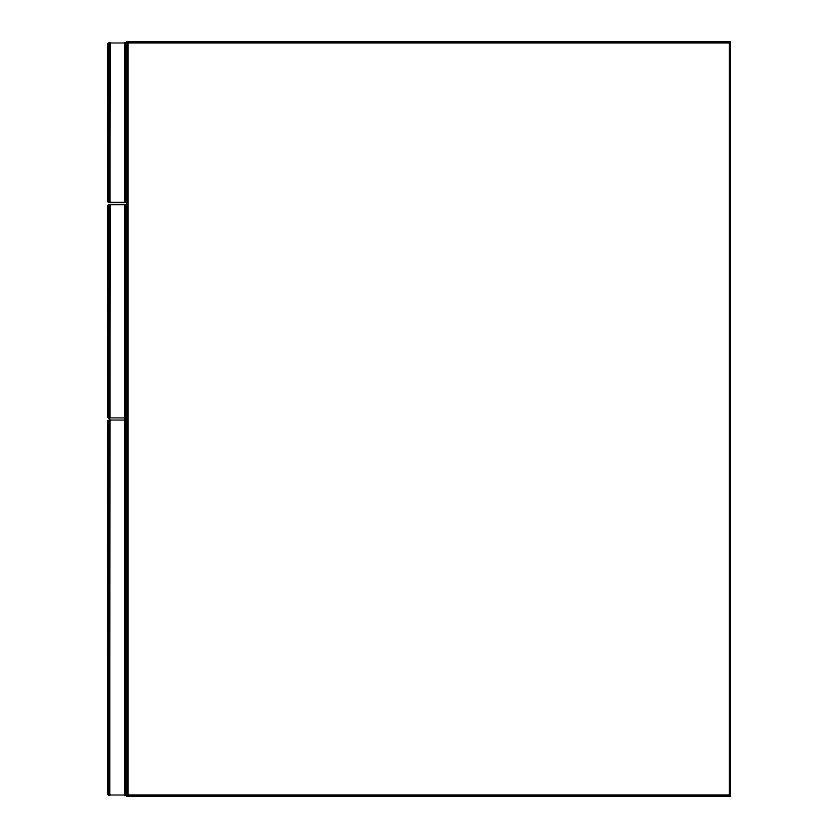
<?xml version="1.0" encoding="UTF-8"?>
<svg xmlns="http://www.w3.org/2000/svg" width="838" height="838" viewBox="0 0 838 838"><rect width="100%" height="100%" fill="white"/><g stroke="black" fill="none" stroke-linecap="round" stroke-linejoin="round"><path stroke-width="1.26" d="M125.595 794.372C128.057 791.302 126.695 795.356 124.862 795.021L109.757 795.021L109.778 420.079L124.883 420.079C126.706 419.765 128.046 423.798 125.595 420.728M127.02 44.938L126.329 43.545L124.883 42.979L124.862 202.44C128.319 198.166 127.156 202.492 124.862 202.44L109.757 202.44L109.778 42.979L124.883 42.979C126.706 42.665 128.046 46.698 125.595 43.628M127.02 796.1L127.03 41.91L730.38 41.9L730.38 796.1L127.02 796.1L127.02 41.9L127.879 42.759L729.51 42.759L730.369 41.91L730.369 796.09L729.51 795.241L127.879 795.241L127.03 796.09L127.02 41.9M107.62 200.471L108.563 202.063L109.778 202.44L109.778 42.979L108.322 43.534L107.62 44.938L107.62 200.471C107.159 201.78 110.396 202.765 109.129 202.346L109.129 43.073L109.757 42.979L109.129 202.346M125.595 417.272C128.057 414.202 126.695 418.256 124.862 417.921L109.129 417.827L109.778 204.587L124.883 204.587C126.706 204.273 128.046 208.306 125.595 205.247L127.02 206.745M109.045 417.272L107.62 415.962L108.102 417.125L109.757 417.921L109.778 204.587L108.322 205.153L107.62 206.557L107.62 415.962L108.312 417.355L109.778 417.921L109.778 204.587L107.673 206.242M109.129 794.927L109.778 420.079L108.322 420.634L107.62 422.038L107.62 793.062C107.159 794.372 110.396 795.346 109.129 794.927L109.129 420.173L109.757 420.079L107.673 421.724M125.197 202.408L124.862 42.979L125.511 43.073L125.511 202.346L124.883 202.44L125.511 43.073M125.197 417.9L124.862 204.587L125.511 204.692L124.862 417.921L126.967 416.276M125.197 795L124.862 420.079L125.511 420.173L124.862 795.021L126.329 794.455L127.02 793.062M109.443 43L107.62 44.938L109.045 43.628M126.967 200.785L124.862 202.44M127.879 41.91L127.02 42.979L127.879 41.91L127.879 796.1L127.02 795.021L127.879 796.09M730.139 795.712L729.51 796.09L729.51 41.9L730.139 42.288M107.62 206.745L109.055 205.31L107.62 206.557M107.62 422.038L109.045 420.728M109.443 204.619L109.129 417.827M127.114 41.994L730.286 41.994L730.212 795.943L127.177 795.943M730.128 42.141L127.261 42.141L127.261 795.859M729.919 42.361L127.481 42.361L127.481 795.639M127.743 42.623L729.657 42.623L729.657 795.377L127.743 795.377M127.366 795.754L730.034 795.754L730.034 42.246M109.464 417.9L108.092 417.125L108.092 205.394M109.778 795.021C109.338 795.922 105.672 791.292 109.045 794.372M125.197 204.619L126.967 206.242M125.511 420.173L124.883 420.079L124.862 795.021L125.511 794.927L125.511 420.173L127.02 422.038M108.092 43.775L108.092 201.633L108.835 202.22L108.835 43.188M108.835 417.712L108.092 417.125L108.835 417.712L108.835 204.807M108.092 420.875L108.092 794.225L108.835 794.812L108.835 420.288M108.092 201.633L108.835 202.22M108.092 794.225L108.835 794.812M729.793 42.487L729.793 795.513L127.606 795.513L127.606 42.487M126.727 44.037L126.727 201.371M126.727 205.656L126.727 416.863M126.727 421.137L126.727 793.963M126.548 43.775L126.548 201.633M126.548 205.394L126.548 417.125L124.883 417.921L125.511 417.827L125.511 204.692M126.548 420.875L126.548 794.225M126.329 43.545L126.329 201.874M126.329 205.163L126.329 417.355M126.329 420.645L126.329 794.455M126.077 43.346L126.077 202.063M126.077 204.964L126.077 417.554M126.077 420.446L126.077 794.654M125.805 43.188L125.805 202.22M125.805 204.807L125.805 417.712M125.805 420.288L125.805 794.812M108.563 43.346L108.563 202.063M108.563 204.964L108.563 417.554M108.563 420.446L108.563 794.654M108.312 43.545L108.312 201.874M108.312 205.163L108.312 417.355M108.312 420.645L108.312 794.455M107.913 44.037L107.913 201.371M107.913 205.656L107.913 416.863M107.913 421.137L107.913 793.963M107.777 44.32L107.777 201.089M107.777 205.939L107.777 416.58M107.777 421.42L107.777 793.68"/></g></svg>
